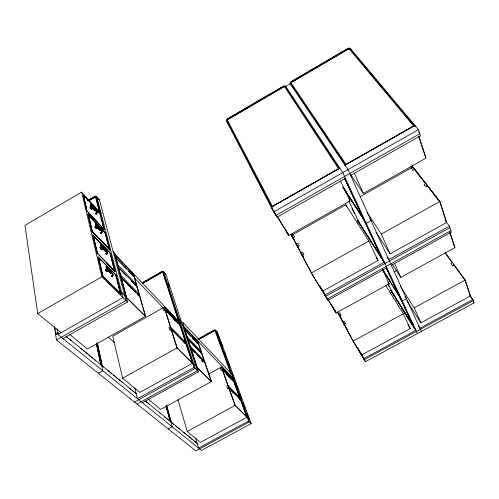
<?xml version="1.0" encoding="UTF-8"?>
<svg xmlns="http://www.w3.org/2000/svg" width="499" height="499" viewBox="0 0 499 499"><rect width="100%" height="100%" fill="white"/><g stroke="black" fill="none" stroke-linecap="round" stroke-linejoin="round"><path stroke-width="0.75" d="M96.082 214.183L95.902 213.447A2.239 1.684 -10.9 0 0 96.681 210.971L94.255 208.314A2.246 1.703 -10.6 0 0 91.03 208.139L91.411 209.1C92.203 207.896 94.629 209.817 93.955 208.495L96.868 211.707A2.239 1.69 -10.9 0 1 96.082 214.183L96.812 212.986L96.687 212.044L91.517 206.386L90.968 204.203L90.469 204.49L91.018 206.68L94.929 210.958L95.428 210.672M98.864 227.968L101.84 231.199A2.302 1.69 -11.8 0 1 101.023 233.7L101.771 232.484L101.653 231.542L96.388 225.972L95.814 223.658L95.303 223.951L95.877 226.272L99.869 230.532L100.38 230.232M104.123 248.845L104.328 249.675L103.549 248.477L107.173 252.107A2.37 1.69 -12.7 0 1 106.312 254.621L107.092 253.392L106.979 252.45L101.565 246.749L100.954 244.292L100.424 244.597L101.035 247.055L105.108 251.284L105.638 250.978L105.015 248.521L100.954 244.292M109.743 271.706L109.524 270.826L112.824 274.25A2.445 1.69 -13.5 0 1 111.919 276.789L111.714 276.577C115.051 274.762 109.35 269.909 106.961 271.818L106.53 270.72A2.458 1.709 -13.2 0 1 110.023 270.776L112.599 273.371A2.445 1.69 -13.4 0 1 112.886 274.693M95.889 213.971L95.702 213.235C97.099 213.21 96.394 210.135 96.557 211.875M100.823 233.488L100.623 232.709C102.064 232.69 101.341 229.528 101.522 231.374M106.106 254.409L105.9 253.586C107.385 253.567 106.649 250.33 106.842 252.282M111.714 276.577L111.489 275.697C113.017 275.685 112.269 272.36 112.481 274.438M227.014 120.615L227.02 120.658A1.616 0.986 -31.9 0 1 227.856 119.099L283.432 86.62A1.647 0.992 -28.6 0 1 285.191 86.62L285.141 86.52A1.647 0.992 -28.6 0 0 283.382 86.514L227.793 118.999A1.616 0.986 -31.9 0 0 226.951 120.515L271.836 206.748L271.207 206.973L275.922 215.418L419.784 133.763L418.792 132.578M228.18 119.174L227.999 119.28A1.048 0.636 -31.9 0 0 227.457 120.259L227.513 120.371A1.048 0.636 -31.9 0 1 228.062 119.38L283.575 86.938A1.067 0.642 -28.6 0 1 284.717 86.945L284.667 86.838A1.067 0.642 -28.6 0 0 283.526 86.838L228.236 119.273M349.98 48.952L414.239 125.711L349.83 48.721A1.684 0.992 -25.1 0 0 347.953 48.777L291.397 81.83A1.647 0.992 -28.1 0 0 290.624 83.314L345.483 164.701L344.903 165.032M349.874 48.833A1.684 0.992 -25.1 0 0 347.996 48.89L291.447 81.936A1.647 0.992 -28.1 0 0 290.68 83.42M291.821 81.979L291.641 82.092A1.067 0.642 -28.1 0 0 291.142 83.052L291.21 83.158A1.067 0.642 -28.1 0 1 291.69 82.198L348.171 49.195A1.092 0.642 -25.1 0 1 349.394 49.158L349.35 49.045A1.092 0.642 -25.1 0 0 348.134 49.083L291.871 82.085M101.091 213.572L81.624 192.146L24.95 225.367L37.699 313.565L61.146 332.677M88.435 200.049L94.479 196.519A2.158 1.279 -39.6 0 1 96.719 196.774L99.469 199.868L126.004 300.517L56.493 339.969L55.595 334.455L58.377 332.87M88.51 200.392L94.766 196.743A1.597 0.948 -39.6 0 1 96.201 196.912L100.617 213.666M88.591 200.479L94.847 196.831M89.265 200.349L94.81 197.111A1.035 0.611 -39.6 0 1 95.739 197.217L99.862 213.117M89.34 200.436L94.885 197.199M271.207 206.973L226.527 120.939A2.183 1.329 -31.9 0 1 227.843 118.569L282.977 86.346A2.221 1.341 -28.6 0 1 285.727 86.346L290.206 83.732A2.221 1.341 -28.1 0 1 291.416 81.412L347.51 48.628A2.277 1.341 -25.1 0 1 350.441 48.54L414.788 125.261L415.311 126.727M94.623 208.495L91.417 204.977L90.918 205.264L93.793 208.345M90.038 207.06L90.544 206.767L91.205 207.49L91.386 208.226L90.887 208.52L90.038 207.06L90.887 208.52M91.018 206.68L91.517 206.386M91.417 204.977L91.766 206.38L91.267 206.673L94.486 210.185M90.219 207.802L90.724 207.509L90.544 206.767M90.699 207.784L91.205 207.49M86.988 211.526L83.327 195.084L100.205 213.628L104.416 229.852L87.25 211.376M87.119 211.52L83.539 195.452L84.506 200.667M95.365 226.265L96.232 227.769L95.365 226.265L94.847 226.565L95.041 227.351L95.714 228.068L96.376 227.675M91.411 209.1L91.535 208.183L91.716 208.919M94.38 208.769L94.872 208.482L90.968 204.203M87.986 214.445L105.457 232.765L109.917 249.949L92.147 231.729L87.986 214.445L105.208 232.908L109.661 250.093M88.198 214.813L105.345 232.784L109.711 249.581L92.271 231.711L88.198 214.813L105.096 232.927L109.449 249.731M95.877 226.272L96.388 225.972M95.041 227.351L95.558 227.045M95.521 227.282L96.039 226.983M92.147 231.729L88.248 214.296M92.271 231.711L88.46 214.664M93.731 239.557L92.933 234.992L110.504 253.336L115.225 271.562L106.836 263.447M107.054 263.466L114.945 271.076L110.36 253.373L92.957 235.64L96.17 238.996M105.096 232.927L105.457 232.765M103.761 249.3L101.453 249.6L101.571 248.583M101.428 245.109L100.898 245.414L104.241 248.889L104.765 248.583L101.428 245.109L101.821 246.693L103.256 248.178M100.006 247.492L100.542 247.18L101.228 247.897L101.434 248.72L100.904 249.032L100.006 247.492L100.904 249.032M101.035 247.055L101.565 246.749M101.821 246.693L101.291 246.999L102.245 247.991M100.212 248.321L100.748 248.009L100.542 247.18M104.491 248.826L105.015 248.521M97.087 253.523L97.523 253.324L114.945 271.076M114.789 288.547L121.145 294.379L116.124 275.005L97.923 256.997L101.178 260.297M109.456 283.052L120.82 293.824L115.961 275.068L98.521 257.397L99.887 264.376M110.504 253.336L110.098 253.523L113.728 267.539M115.462 257.465L115.843 257.247M106.412 266.216L105.869 266.528L106.518 269.148L110.678 273.327L111.221 273.022L110.56 270.408L106.412 266.216L107.067 268.83L111.221 273.022M106.356 267.37L106.898 267.059L110.304 270.502L110.734 272.18L110.185 272.491L106.774 269.055L106.356 267.37L109.768 270.814L110.185 272.491M106.998 270.789L106.399 271.256L105.694 270.552L105.476 269.666L106.025 269.354L106.948 270.938L106.025 269.354M106.518 269.148L107.322 268.736L109.269 270.708M105.694 270.552L106.243 270.233M117.758 265.019L115.718 257.316L134.05 276.508L136.208 284.137L117.889 264.944M109.768 270.814L110.56 270.408M118.263 268.05L118.045 267.221L118.431 267.002M37.699 313.565L101.877 276.802L81.624 192.146M102.626 276.565L103.087 276.334L120.82 293.824M116.124 275.005L115.699 275.223L116.666 278.972M120.402 274.993L118.307 267.077L136.782 286.17L139.003 293.998L120.533 274.918M120.702 277.251L121.095 277.026M132.347 275.298L133.682 274.537L145.521 316.297L87.456 349.038L69.804 334.486M134.169 276.44L133.801 276.652L128.561 271.169M339.713 167.982L339.189 168.419L285.235 86.645M414.201 125.598L414.788 125.261M339.782 168.082L271.263 207.073L273.751 211.869L277.001 217.177L345.439 178.349M344.971 165.125L414.862 125.349L418.461 129.64L420.439 135.809L350.629 175.411M272.828 209.331L271.462 207.091L339.619 168.175M135.129 284.748L136.333 284.062M142.19 282.727L161.657 271.656A1.89 1.297 -40.9 0 1 163.753 272.036L165.868 274.406L197.398 370.695L137.007 404.059M131.249 280.856L136.533 286.314L136.907 286.095M142.29 283.064L162.007 271.955M142.352 283.126L161.757 271.992M142.39 283.401L162.013 272.248A0.904 0.624 -40.9 0 1 162.88 272.404L178.767 321.244M142.446 283.463L162.069 272.311M54.322 326.695L55.576 334.336L57.959 332.983M273.383 210.522L273.945 210.204M58.395 332.989C56.836 333.207 56.063 335.079 55.576 334.336M57.005 329.003L57.921 334.511L122.979 297.541L96.719 196.774M273.751 211.869L418.461 129.64M145.415 316.11L139.595 296.088L120.964 277.101L126.359 297.454L145.521 316.297M137.905 294.616L139.127 293.923M62.974 338.59L127.501 301.982L114.477 252.85L113.036 251.34M288.665 235.328L287.362 232.503M425.865 157.952L418.786 136.607M277.032 216.292L288.771 235.516L349.999 200.991L340.549 181.031M350.797 174.75L363.359 193.456L425.971 158.152L418.942 136.414M291.516 235.403L345.826 204.79L368.798 241.029L378.017 260.49L322.504 291.235L311.357 273.015L291.516 235.403L294.728 240.699M360.334 196.612L412.929 166.965L439.825 201.465L446.63 222.485L390.093 253.798L376.109 232.353M164.339 307.103L112.737 336.195L122.611 378.205L139.851 392.414L192.552 363.222L179.503 323.015L164.339 307.103L177.039 347.884L192.552 363.222M291.616 235.572L293.293 234.624L294.572 237.044L293.25 237.786L292.869 237.069L292.508 237.274M178.149 323.77L179.503 323.015L164.433 307.272L162.93 308.12L163.772 310.84L165.05 310.122L165.038 309.212M414.301 168.774L413.927 168.986L414.438 169.648L413.072 170.415L411.288 168.113L413.022 167.14L439.781 201.459L446.53 222.311M296.138 244.154L297.841 243.2L299.2 245.77L297.859 246.518L297.473 245.782L297.105 245.988M363.085 217.863L344.478 178.224M300.828 253.049L302.55 252.082L303.947 254.715L302.594 255.476L302.194 254.721L301.82 254.927M425.84 183.582L424.063 184.58L425.94 187.006L427.344 186.214L426.807 185.522L427.188 185.31M170.496 326.726L168.949 327.594L169.835 330.457L171.151 329.72L172.236 330.825M381.885 258.314L363.752 219.311M357.646 223.178L358.993 222.423L348.969 201.347M171.151 329.72L171.132 328.766M164.807 309.343L180.095 324.961M98.322 373.264L102.8 370.751L101.671 365.436M184.686 330.382L184.43 329.614L184.767 329.427M187.181 336.769L200.954 351.221L198.496 343.979L184.655 329.49M187.824 338.721L187.481 338.908L187.743 339.694M184.206 343.081L185.703 342.252M192.458 363.054L186.239 344.329L171.014 328.835L177.076 347.84M322.404 291.067L311.357 273.015L368.798 241.029M122.611 378.205L177.039 347.884M390.093 253.798L381.298 234.068L439.825 201.465M186.358 344.26L186.389 345.202M197.61 339.226L213.94 330.132A1.678 1.272 -42.3 0 1 215.899 330.581L217.57 332.453L249.431 418.817M198.402 339.17L214.264 330.419M198.508 339.488L214.296 330.706A0.805 0.611 -42.3 0 1 215.113 330.893L230.937 373.976M198.558 339.545L214.345 330.756M190.294 346.237L204.128 360.559L201.608 353.149L187.711 338.784M196.656 342.85L198.016 342.089L211.433 381.542L160.703 409.442L147.835 398.832M198.602 343.917L198.278 344.098L192.421 337.966M190.949 348.24L204.796 362.53L211.339 381.379M200.005 351.745L201.066 351.159M189.62 341.116L201.39 353.267L201.721 353.086M382.028 258.625L358.082 221.182M202.694 361.351L204.241 360.496M142.427 402.749L198.502 371.78L194.049 367.401L137.431 398.72L134.836 388.185M321.799 289.607L324.712 295.115L384.292 262.156L357.696 220.377L358.376 221.812M445.644 221.207L449.418 226.128L388.802 259.661L387.542 257.709M204.908 362.467L204.578 362.654L201.889 359.916M134.487 402.057L195.171 368.505L163.753 272.036M449.905 227.65L325.516 296.425L321.874 289.551M211.433 381.542L197.142 367.507L211.227 381.442M450.871 230.657L327.107 299.032L323.015 291.703M324.712 295.115L327.899 300.323L386.887 267.745M391.347 265.281L451.346 232.147L449.418 226.128M208.482 374.163L221.444 367.014L233.183 379.334L247.042 417.114L200.473 442.382L187.268 431.498L177.906 399.624M394.01 271.911L396.711 270.421M233.17 379.377L221.525 367.158L220.196 367.894L221.113 370.47L222.242 369.846L222.186 368.998M334.305 309.299L336.02 312.804L332.359 305.924M454.82 247.473L449.955 232.896M327.893 299.519L336.108 312.967L389.201 283.769L382.396 269.41M392.457 264.539L400.772 277.413L454.913 247.641L449.842 232.097M338.272 313.515L339.769 312.692L341.091 315.162L339.913 315.811L339.538 315.106L339.214 315.281M231.131 377.862L232.49 377.119L233.339 378.017M231.835 380.076L233.183 379.334M390.099 293.244L392.145 292.121L388.128 283.682M342.838 322.055L344.347 321.225L345.707 323.745L344.51 324.4L344.123 323.676L343.799 323.857M228.105 385.527L226.739 386.276L227.7 388.971L228.86 388.334L228.792 387.449M452.456 262.555L450.896 263.41L452.624 265.786L453.853 265.112L453.354 264.433L453.691 264.245M170.334 421.374L166.067 406.454M399.375 295.951L386.245 268.025M165.967 405.65L170.465 421.63L166.204 405.849M399.755 296.768L397.304 292.651M168.288 428.959L172.224 426.813L166.441 406.049M238.485 398.202L239.807 397.478M228.579 387.567L240.506 399.368M187.268 431.498L235.197 405.338L247.042 417.114M385.683 285.353L403.273 313.784L353.043 341.154L337.405 311.906M465.211 280.001L470.407 295.957L420.875 322.828L414.195 307.846L465.249 280.02L445.133 252.506M246.855 417.027L240.399 399.425L228.685 387.505L235.091 405.394L246.961 416.971M361.438 354.864L353.142 341.06L343.911 323.795L345.526 326.458M413.596 326.546L399.88 297.036L382.683 269.616M470.326 295.807L464.981 280.126L453.466 264.37M353.03 341.123L361.519 355.014L410.278 328.567L403.273 313.784M414.207 328.155L413.708 326.789M413.278 327.319L413.708 327.082M247.666 417.226L247.348 417.395L247.722 417.12L249.469 418.917L251.178 423.557L201.49 450.447L57.921 334.511M413.303 327.381L413.683 327.294M251.178 423.557L248.602 421.025L198.602 448.114L195.502 437.798M359.268 350.554L363.634 358.7L415.923 330.369L390.91 290.144L391.441 291.254M469.771 295.077L472.946 299.469L419.871 328.23L418.218 325.598M473.314 300.623L364.251 359.698L360.253 352.244M363.634 358.7L365.468 361.688L474.05 302.912L472.946 299.469M101.497 248.627L102.002 248.433M92.122 208.775L91.697 208.12L91.648 208.962M96.307 227.719L97.055 227.469M107.254 270.676L108.071 270.483M108.614 270.495L109.331 270.708M99.058 228.748L97.773 228.218L96.257 228.642L95.858 227.638M93.612 208.22L92.951 207.983L93.138 208.725M98.696 227.812L98.072 227.513L98.272 228.293M56.493 339.969L195.858 450.909L249.469 421.873L215.899 330.581M65.856 336.12L136.227 393.63M145.215 400.878L198.134 444.135M66.916 337.168L68.076 338.216M69.891 339.594L71.058 340.642M80.62 348.346L81.792 349.394M83.601 350.778L84.793 351.751M85.984 352.718L87.157 353.772M88.965 355.151L90.138 356.205M91.348 357.097L92.521 358.151M94.323 359.523L95.502 360.577M103.436 367.052L101.628 365.574M108.121 370.776L109.312 371.749M110.504 372.722L111.695 373.689M113.479 375.148L114.67 376.121M115.862 377.094L117.053 378.067M118.843 379.521L120.034 380.494M121.226 381.467L122.417 382.44M129.384 388.21L130.595 389.195M132.403 390.673L133.738 391.671M134.817 392.644L136.121 393.617M145.696 401.427L146.974 402.55M148.159 403.516L149.344 404.483M159.455 412.654L160.653 413.627M164.751 417.052L166.036 418.019M167.121 418.985L168.431 419.971M172.61 423.458L173.82 424.443M175.629 425.921L177.189 427.113M178.386 428.092L179.584 429.071M183.782 432.496L184.986 433.469M186.183 434.448L187.381 435.427M189.177 436.893L190.381 437.873M191.579 438.852L192.776 439.831M194.579 441.297L195.776 442.276M108.108 337.056L114.502 342.682M101.877 276.802L127.501 301.982M121.145 294.379L102.906 276.402L98.197 256.835M109.256 283.101L113.13 286.913M126.359 297.454L145.284 316.185M176.952 347.909L192.34 363.122M121.569 292.133L124.607 295.221M193.512 363.415L195.77 365.723M105.476 269.666L106.181 270.371M106.53 270.72L106.961 271.818M111.489 275.697L111.919 276.789M107.422 268.1L109.499 270.19M98.79 258.108L100.973 260.316M170.895 328.897L185.584 343.836M201.621 360.166L202.694 361.257M231.524 391.041L233.651 393.206M239.514 399.156L240.574 400.235L240.3 399.481M115.225 271.562L97.361 253.367L92.933 234.992M121.762 278.336L135.609 292.433M137.206 294.061L139.34 296.231M190.606 348.427L194.903 352.805M197.592 355.538L200.28 358.276M106.83 253.267A2.37 1.69 -12.7 0 0 106.961 251.278L104.441 248.652A2.383 1.709 -12.4 0 0 101.041 248.552L101.453 249.6M118.045 267.221L120.689 269.953M121.744 271.038L126.497 275.947M100.748 248.009L101.434 248.72M105.9 253.586L106.312 254.621M101.946 246.182L103.474 247.766M103.206 248.982L104.64 250.467L105.164 250.167L104.765 248.583M173.658 319.111L175.81 321.362M227.544 375.385L231.249 379.259M226.565 374.543L228.685 376.764M92.671 235.148L96.394 239.04M102.788 245.708L107.578 250.704M103.137 246.257L107.422 250.729M118.082 260.204L126.465 268.973M184.43 329.614L186.564 331.841M187.63 332.958L190.824 336.301M221.98 369.11L233.102 380.743M192.14 338.172L193.743 339.844M134.605 278.074L163.173 307.927M164.789 309.617L166.947 311.869M170.178 315.249L171.257 316.372M172.336 317.501L175.567 320.882M176.646 322.005L178.262 323.695A1.584 1.148 -43.4 0 0 179.291 322.123A1.584 1.148 -43.4 0 0 178.243 321.181M114.789 254.041L179.241 321.799M133.682 274.537L115.232 255.164L126.44 297.404M197.997 342.127L184.081 327.456L197.236 367.489M92.54 231.561L109.711 249.581M92.415 231.58L109.917 249.949M179.964 321.811L178.867 320.657L194.049 367.401M182.141 324.101L183.22 325.236L198.502 371.78M181.898 322.784A1.566 1.141 -43.3 0 1 183.601 323.171L232.796 375.248M100.623 232.709L101.023 233.7M96.794 225.548L98.291 227.151M98.571 227.75L95.764 224.75L96.132 226.24L99.413 229.74M95.814 223.658L99.794 227.918L100.087 229.078M88.554 213.204L90.799 215.481M95.01 220.009L97.112 222.273M101.322 226.808L103.642 229.44M87.375 211.37L104.204 229.49L100.093 213.634M90.724 207.509L91.386 208.226M91.766 206.38L93.606 208.389M87.169 199.725L88.192 200.847M92.284 205.345L93.824 207.029M96.893 210.397L98.428 212.081M86.907 199.575L87.943 200.71M92.084 205.257L93.637 206.96M97.261 210.934L98.297 212.075M90.469 204.49L91.935 206.093M95.777 197.342L99.744 212.449M162.986 272.591L178.704 321.181M214.096 330.506L214.221 330.369A1.241 0.942 -42.3 0 1 215.474 330.656L231.598 374.487M349.437 49.139L413.652 126.047L346.106 164.483L291.21 83.158M414.051 168.918L425.585 183.726M426.932 185.453L439.519 201.608M445.152 252.987L452.231 262.68M470.145 296.231L472.035 298.851M473.202 301.733L474.05 302.912M345.096 165.057L414.681 125.461L415.099 126.758M290.206 83.732L348.021 169.666L421.331 331.448M285.727 86.346L342.794 172.635L417.407 333.575M301.122 111.701L302.4 113.647M284.742 86.938L338.615 168.749L272.404 206.43L227.513 120.371M366.933 212.25L381.298 234.068M369.828 218.656L371.094 220.589L366.272 223.29L343.081 187.418M344.722 189.589L346.655 192.483M350.024 197.691L352.132 200.941M355.5 206.149L357.608 209.405M359.879 213.023L363.584 218.949L342.913 187.056M343.006 187.493L363.621 219.385M349.163 199.687L349.999 200.991M400.366 286.164L414.195 307.846M357.964 221.157L383.326 261.014M404.92 296.238L406.504 298.726L402.313 301.016L382.371 269.391M406.853 300.716L420.875 322.828M375.959 257.216L378.017 260.49M383.75 271.144L384.991 273.128M386.238 275.105L387.48 277.082M388.727 279.066L389.969 281.043M387.96 281.792L389.201 283.769M390.917 290.299L413.596 326.845M391.066 290.649L414.9 329.003M391.372 291.659L392.189 292.975M393.012 294.291L394.235 296.269M395.464 298.246L397.666 301.789M398.901 303.772L399.718 305.101M401.364 307.746L403.654 311.432M403.834 311.719L405.699 314.726M406.928 316.703L408.157 318.68M408.357 319.004L409.18 320.327M410.827 322.978L411.65 324.3M407.858 324.643L410.278 328.567M323.233 291.803L324.737 294.273M362.037 355.307L363.191 357.197M361.844 355.219L365.468 361.688M277.17 216.217L288.802 235.247M328.061 299.525L336.133 312.736M298.246 247.361L292.632 237.206M341.098 317.938L337.673 312.131M299.213 249.188L297.229 245.92L303.33 256.891M340.486 317.139L339.32 315.218L344.566 324.656M303.136 256.817L301.945 254.858L311.482 272.941M346.337 327.787L347.148 329.115M291.042 234.212L292.651 236.869M292.239 233.139L293.044 234.468M226.527 120.939L228.654 124.482A2.171 1.329 -31.8 0 1 228.53 123.927M361.232 353.797L363.066 357.215M357.783 348.046L361.519 355.014M332.845 306.829L333.569 308.195M334.299 309.561L336.108 312.967M323.171 291.397L324.624 294.142M325.354 295.52L327.899 300.323M322.379 290.1L324.606 294.31M320.339 286.856L321.069 288.241M319.853 286.245L322.504 291.235M285.428 229.141L288.771 235.516M260.983 186.377L261.694 187.749M267.034 198.016L267.745 199.382M273.44 210.335L277.001 217.177M229.01 125.168L230.8 128.611M231.517 129.99L237.237 140.999M239.027 144.442L244.753 155.457M245.471 156.836L252.269 169.909M252.987 171.288L256.711 178.455M256.923 178.86L259.199 183.245M259.424 183.682L265.25 194.884M265.512 195.383L272.722 209.256M345.826 204.79L346.811 206.823M352.007 208.432L354.352 213.354M387.929 283.875L389.251 286.663M344.485 178.199L381.785 258.407M382.109 259.106L382.758 260.503M385.995 267.464L414.264 328.248M347.859 185.11L348.545 186.551M354.334 199.051L355.02 200.486M357.902 206.717L358.581 208.145M361.787 215.081L365.05 222.099M374.331 242.04L374.986 243.45M380.556 255.432L381.56 257.615M398.67 294.398L400.535 298.439M404.321 306.554L404.976 307.964M412.205 323.52L413.521 326.352M354.34 173.209L363.359 193.456M394.59 263.547L400.772 277.413M350.441 48.54L350.94 49.869M217.202 332.665L219.073 337.748M220.677 342.102L222.548 347.179M224.687 352.986L226.022 356.617M228.162 362.424L229.496 366.054M232.172 373.314L232.971 375.491M233.732 377.618L234.53 379.795M235.647 382.752L236.451 384.929M236.669 385.602L238.054 389.282M239.657 393.636L241.528 398.72M243.132 403.073L245.003 408.157M247.142 413.964L248.483 417.588M232.49 377.119L248.602 421.025M231.736 376.159L232.272 377.612M221.444 367.014L235.185 405.388M410.877 166.192L411.388 167.658M411.856 165.113L412.623 167.308M201.39 353.267L201.652 354.041M168.338 283.476L169.541 287.156M179.821 318.73L181.561 323.945M179.69 322.466L163.285 272.136A1.397 0.961 -40.9 0 0 161.944 271.893M179.871 325.086L180.12 325.859M136.533 286.314L136.763 287.125M166.716 405.706L171.194 422.223L166.61 405.762M100.156 214.508L100.536 215.98M101.11 218.194L101.871 221.144M102.251 222.623L103.399 227.045M110.242 253.486L114.396 269.529M115.855 275.155L116.816 278.885M117.203 280.376L120.29 292.295M100.037 214.495L100.411 215.936M100.973 218.1L101.715 220.982M102.651 224.587L103.954 229.634M114.109 269.011L114.683 271.225M117.053 280.475L118.219 284.979M118.606 286.476L120.159 292.476M96.594 211.482L96.862 212.593M101.547 230.937L101.833 232.091M106.861 251.795L107.154 252.999M112.493 273.895L112.799 275.149M96.5 211.308L96.856 212.786M101.453 230.763L101.821 232.291M106.767 251.621L107.142 253.199M112.394 273.72L112.78 275.348M96.625 212.25L96.812 212.986M101.578 231.704L101.771 232.484M106.886 252.569L107.092 253.392M112.506 274.668L112.73 275.548M96.544 212.437L96.731 213.173M101.497 231.898L101.69 232.677M106.798 252.762L107.011 253.592M112.418 274.862L112.643 275.741M96.438 212.624L96.625 213.36M101.378 232.085L101.578 232.865M106.68 252.949L106.892 253.779M112.294 275.055L112.518 275.935M96.295 212.792L96.482 213.528M101.235 232.26L101.434 233.039M106.53 253.13L106.742 253.954M112.138 275.236L112.362 276.115M96.126 212.954L96.313 213.691M101.06 232.422L101.26 233.201M106.349 253.292L106.561 254.122M111.957 275.404L112.181 276.284M94.872 208.482L95.24 209.942M96.188 213.79L96.008 213.054L96.12 213.834M101.135 233.307L100.935 232.528L101.06 233.345M106.43 254.228L106.218 253.398L106.356 254.265M112.044 276.39L111.82 275.51L111.969 276.434M104.802 250.055L105.108 251.284M110.348 272.024L110.678 273.327M109.693 270.969L109.917 271.855M103.954 248.695L104.16 249.525M103.761 248.571L103.973 249.4M93.413 208.12L93.594 208.856M98.303 227.588L98.503 228.374M93.188 208.039L93.375 208.775M92.19 207.989L92.377 208.725M106.898 267.059L107.322 268.736M91.697 208.12L91.878 208.856M93.219 235.491L97.523 253.324M98.521 257.397L103.087 276.334M84.855 202.114L86.421 208.626M93.313 237.131L94.386 241.591M94.741 243.075L96.887 251.995M100.249 265.886L102.8 276.496M83.077 195.234L83.788 198.197M85.21 204.122L86.277 208.563M95.141 245.439L96.731 252.051M98.103 257.746L99.731 264.52M100.636 268.287L102.264 275.061M97.399 343.006L102.158 365.917L97.442 343.83M97.087 342.738L101.84 365.655L100.704 360.322M97.13 343.568L100.38 358.8M96.937 343.231L101.646 365.324M96.781 343.73L101.203 365.137L96.825 344.56M96.469 343.468L100.879 364.875L96.513 344.298M54.946 328.523L55.196 330.051M55.445 331.579L55.695 333.107M106.618 253.467A2.37 1.69 -12.7 0 1 106.106 253.798M101.241 249.381A2.383 1.709 -12.4 0 1 104.647 249.481M96.12 227.488A2.314 1.709 -11.5 0 1 99.17 227.775L101.64 230.419A2.302 1.69 -11.8 0 1 101.933 231.742M96.051 228.423A2.314 1.709 -11.5 0 1 99.363 228.554M106.749 271.606A2.458 1.709 -13.2 0 1 110.242 271.656M112.45 275.367A2.445 1.69 -13.4 0 1 111.695 275.91M101.702 232.191A2.302 1.69 -11.8 0 1 100.823 232.921M91.211 208.881A2.252 1.703 -10.6 0 1 94.442 209.05M183.601 323.171A1.566 1.141 -43.3 0 1 182.64 325.055L231.998 376.982A1.391 1.11 -45.4 0 0 231.86 374.643M114.427 253.561A1.809 1.154 -41.7 0 1 114.57 255.139M216.816 331.773A1.672 1.272 -42.4 0 1 217.57 332.453M164.951 274.094A1.391 0.961 -40.9 0 1 165.181 274.232M164.882 273.695A1.884 1.291 -40.9 0 1 165.868 274.406M164.87 274.119A1.391 0.961 -40.9 0 1 165.132 274.219M98.465 199.195A2.146 1.279 -39.7 0 1 99.469 199.868M185.591 342.314L170.377 326.789L164.926 309.274L179.983 325.024L185.591 342.314M239.707 397.535L227.999 385.584L222.08 369.054L233.732 381.242L239.707 397.535M99.925 229.44L96.644 225.941L96.276 224.45L99.544 227.956L99.925 229.44"/></g></svg>
